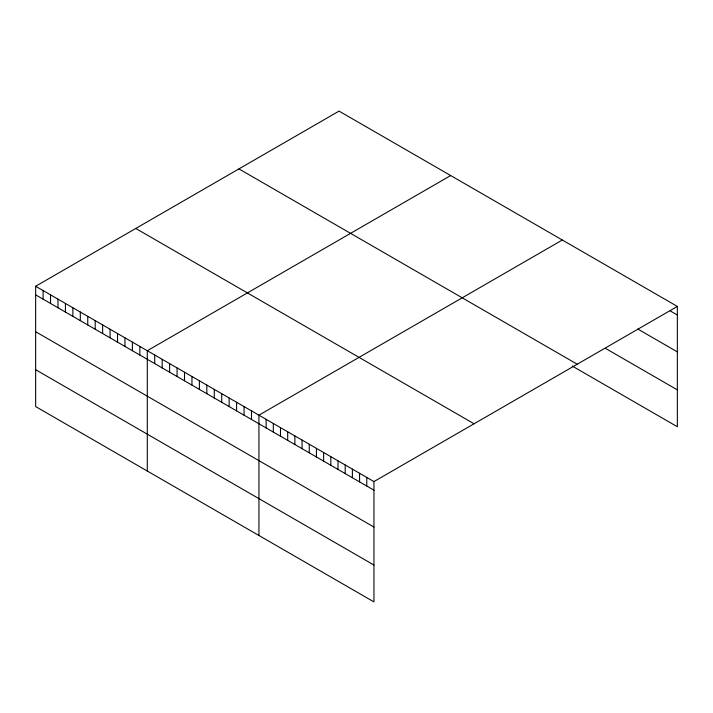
<?xml version="1.0" encoding="UTF-8"?>
<svg xmlns="http://www.w3.org/2000/svg" width="713" height="713" viewBox="0 0 713 713"><rect width="100%" height="100%" fill="white"/><g stroke="black" fill="none" stroke-linecap="round" stroke-linejoin="round"><path stroke-width="1.07" d="M35.65 286.261L373.951 481.578L373.951 601.897L35.65 406.579L35.65 286.261L339.049 111.103L677.35 306.421L677.35 426.739L572.209 366.036M450.687 175.558L147.288 350.716L147.288 471.035M562.325 240.014L258.935 415.171L258.935 535.49M373.951 481.578L677.35 306.421M670.158 310.868L677.35 315.012M637.814 329.058L677.35 351.883M605.462 348.363L677.35 389.868M238.926 168.901L577.227 364.218M135.773 228.463L474.074 423.78M35.65 294.861L373.951 490.179M35.65 331.723L373.951 527.05M35.65 369.717L373.951 565.035M366.767 477.434L366.767 486.025M359.575 473.28L359.575 481.881M352.391 469.127L352.391 477.728M345.199 464.983L345.199 473.575M338.007 460.83L338.007 469.421M330.823 456.676L330.823 465.277M323.631 452.532L323.631 461.124M316.447 448.379L316.447 456.971M309.255 444.226L309.255 452.826M302.062 440.073L302.062 448.673M294.879 435.928L294.879 444.52M287.687 431.775L287.687 440.376M280.494 427.622L280.494 436.222M273.311 423.477L273.311 432.069M266.118 419.324L266.118 427.916M251.493 410.875L251.493 419.476M244.042 406.579L244.042 415.18M236.6 402.284L236.6 410.875M229.158 397.988L229.158 406.579M221.716 393.692L221.716 402.284M214.274 389.387L214.274 397.988M206.832 385.091L206.832 393.692M199.39 380.795L199.39 389.396M191.949 376.5L191.949 385.1M184.507 372.204L184.507 380.795M177.065 367.908L177.065 376.5M169.623 363.612L169.623 372.204M162.172 359.316L162.172 367.908M154.73 355.012L154.73 363.612M139.846 346.42L139.846 355.021M132.404 342.124L132.404 350.725M124.962 337.828L124.962 346.42M117.52 333.532L117.52 342.124M110.078 329.237L110.078 337.828M102.636 324.932L102.636 333.532M95.194 320.636L95.194 329.237M87.752 316.34L87.752 324.941M80.311 312.044L80.311 320.645M72.86 307.749L72.86 316.34M65.418 303.453L65.418 312.044M57.976 299.157L57.976 307.749M50.534 294.861L50.534 303.453M43.092 290.556L43.092 299.157"/></g></svg>
